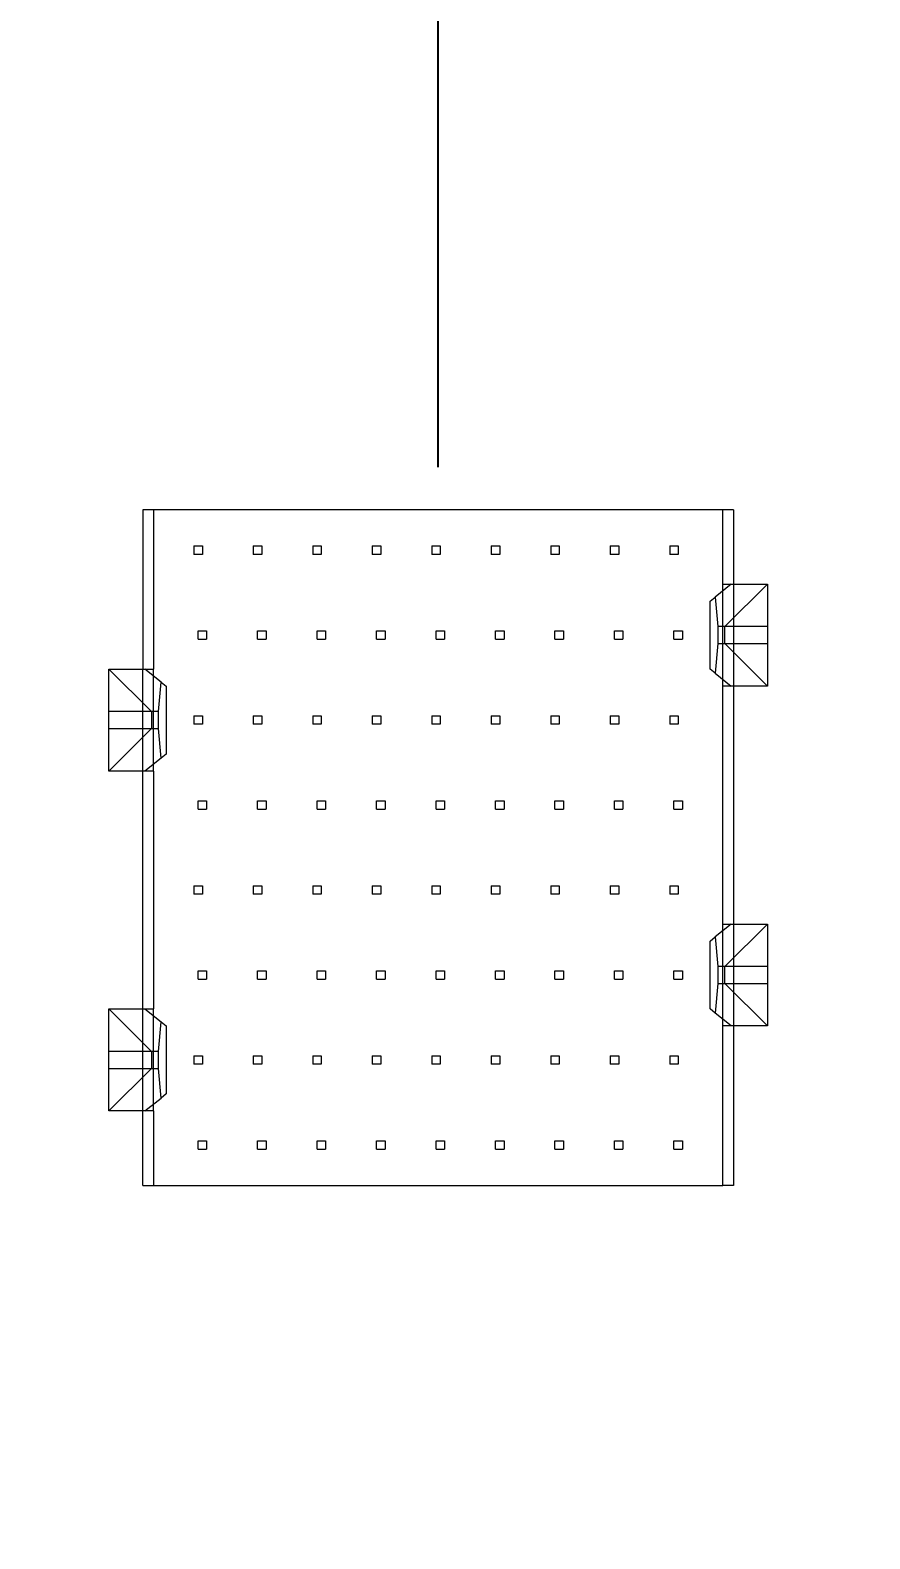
# Model space of a CAD drawing. Header units: millimetres. Extents: x -84 to 500, y -79 to 355.
# Drawn here: x 277.2 to 296.96, y 149.05 to 184.56 of the extents above; entities that cross this region are included whole.
import ezdxf
from ezdxf.lldxf.tags import DXFTag

# ---------------------------------------------------------------- set-up
doc = ezdxf.new("R2010")
doc.units = ezdxf.units.MM
doc.header["$PDSIZE"] = -1
tags = doc.linetypes.add('HIDDEN', pattern=[1.905, 1.27, -0.635]).pattern_tags.tags
tags[6:7] = [DXFTag(74, 4), DXFTag(75, 0), DXFTag(340, '0'), DXFTag(46, 1.0), DXFTag(50, 0.0), DXFTag(44, 0.0), DXFTag(45, 0.0)]
tags[4:5] = [DXFTag(74, 4), DXFTag(75, 0), DXFTag(340, '0'), DXFTag(46, 1.0), DXFTag(50, 0.0), DXFTag(44, 0.0), DXFTag(45, 0.0)]
doc.dimstyles.new('ISO-25', dxfattribs={"dimtxt": 2.5, "dimasz": 2.5, "dimexe": 1.25, "dimexo": 0.625, "dimtad": 1, "dimtxsty": 'Standard', "dimcen": 2.5, "dimadec": 0, "dimazin": 0, "dimtfac": 1, "dimtmove": 0, "dimatfit": 3, "dimfxl": 0, "dimarcsym": 0})

# ---------------------------------------------------------------- blocks, each defined once
blk = doc.blocks.new('*D104')
at = {"color": 0, "linetype": 'ByBlock', "lineweight": -2}
for p, q in [((357.387, 315.419), (357.387, 343.952)), ((359.8, 308.815), (357.387, 315.419)), ((359.8, 282.085), (359.8, 308.815))]:
    blk.add_line(p, q, dxfattribs=at)
at = {"layer": 'DEFPOINTS', "color": 0, "linetype": 'ByBlock'}
blk.add_point((359.8, 281.085), dxfattribs=at)
at = {"color": 0, "linetype": 'ByBlock', "insert": (354.113, 333.75), "char_height": 3.5, "attachment_point": 5, "rotation": 90}
blk.add_mtext('359,800', dxfattribs=at)
blk = doc.blocks.new('*D182')
at = {"color": 0, "linetype": 'ByBlock', "lineweight": -2}
for p, q in [((297.66, 315.284), (297.66, 343.817)), ((306.665, 308.68), (297.66, 315.284)), ((306.665, 287.37), (306.665, 308.68))]:
    blk.add_line(p, q, dxfattribs=at)
at = {"layer": 'DEFPOINTS', "color": 0, "linetype": 'ByBlock'}
blk.add_point((306.665, 286.37), dxfattribs=at)
at = {"color": 0, "linetype": 'ByBlock', "insert": (294.386, 333.614), "char_height": 3.5, "attachment_point": 5, "rotation": 90}
blk.add_mtext('306,860', dxfattribs=at)
blk = doc.blocks.new('*D103')
at = {"color": 0, "linetype": 'ByBlock', "lineweight": -2}
blk.add_line((392.56, 287.37), (392.56, 345.31), dxfattribs=at)
at = {"layer": 'DEFPOINTS', "color": 0, "linetype": 'ByBlock'}
blk.add_point((392.56, 286.37), dxfattribs=at)
at = {"color": 0, "linetype": 'ByBlock', "insert": (389.286, 334.81), "char_height": 3.5, "attachment_point": 5, "rotation": 90}
blk.add_mtext('392,560', dxfattribs=at)
blk = doc.blocks.new('*D60')
at = {"color": 0, "linetype": 'ByBlock', "lineweight": -2}
for p, q in [((429.688, 279.42), (436.292, 282.059)), ((436.292, 282.059), (465.42, 282.059)), ((399.51, 279.42), (429.688, 279.42))]:
    blk.add_line(p, q, dxfattribs=at)
at = {"layer": 'DEFPOINTS', "color": 0, "linetype": 'ByBlock'}
blk.add_point((398.51, 279.42), dxfattribs=at)
at = {"color": 0, "linetype": 'ByBlock', "insert": (454.92, 285.333), "char_height": 3.5, "attachment_point": 5}
blk.add_mtext('279,420', dxfattribs=at)
blk = doc.blocks.new('*D190')
at = {"color": 0, "linetype": 'ByBlock', "lineweight": -2}
for p, q in [((429.827, 280.62), (436.431, 290.705)), ((436.431, 290.705), (464.964, 290.705)), ((361.265, 280.62), (429.827, 280.62))]:
    blk.add_line(p, q, dxfattribs=at)
at = {"layer": 'DEFPOINTS', "color": 0, "linetype": 'ByBlock'}
blk.add_point((360.265, 280.62), dxfattribs=at)
at = {"color": 0, "linetype": 'ByBlock', "insert": (454.762, 293.979), "char_height": 3.5, "attachment_point": 5}
blk.add_mtext('280,620', dxfattribs=at)
blk = doc.blocks.new('*D116')
at = {"color": 0, "linetype": 'ByBlock', "lineweight": -2}
for p, q in [((400.941, 308.34), (400.941, 337.468)), ((407.239, 301.736), (400.941, 308.34)), ((407.239, 211.51), (407.239, 301.736))]:
    blk.add_line(p, q, dxfattribs=at)
at = {"layer": 'DEFPOINTS', "color": 0, "linetype": 'ByBlock'}
blk.add_point((407.239, 210.51), dxfattribs=at)
at = {"color": 0, "linetype": 'ByBlock', "insert": (397.667, 326.968), "char_height": 3.5, "attachment_point": 5, "rotation": 90}
blk.add_mtext('407,239', dxfattribs=at)
blk = doc.blocks.new('*D87')
at = {"color": 0, "linetype": 'ByBlock', "lineweight": -2}
for p, q in [((355.71, 165.32), (436.663, 165.32)), ((436.663, 165.32), (443.267, 154.329)), ((443.267, 154.329), (471.24, 154.329))]:
    blk.add_line(p, q, dxfattribs=at)
at = {"layer": 'DEFPOINTS', "color": 0, "linetype": 'ByBlock'}
blk.add_point((354.71, 165.32), dxfattribs=at)
at = {"color": 0, "linetype": 'ByBlock', "insert": (461.318, 157.603), "char_height": 3.5, "attachment_point": 5}
blk.add_mtext('165,320', dxfattribs=at)
blk = doc.blocks.new('*D86')
at = {"color": 0, "linetype": 'ByBlock', "lineweight": -2}
for p, q in [((435.679, 169.72), (442.283, 178.623)), ((442.283, 178.623), (470.256, 178.623)), ((383.58, 169.72), (435.679, 169.72))]:
    blk.add_line(p, q, dxfattribs=at)
at = {"layer": 'DEFPOINTS', "color": 0, "linetype": 'ByBlock'}
blk.add_point((382.58, 169.72), dxfattribs=at)
at = {"color": 0, "linetype": 'ByBlock', "insert": (460.334, 181.897), "char_height": 3.5, "attachment_point": 5}
blk.add_mtext('169,720', dxfattribs=at)
blk = doc.blocks.new('*D93')
at = {"color": 0, "linetype": 'ByBlock', "lineweight": -2}
for p, q in [((432.054, 211.35), (437.709, 213.37)), ((437.709, 213.37), (464.527, 213.37)), ((426.45, 211.35), (432.054, 211.35))]:
    blk.add_line(p, q, dxfattribs=at)
at = {"layer": 'DEFPOINTS', "color": 0, "linetype": 'ByBlock'}
blk.add_point((425.45, 211.35), dxfattribs=at)
at = {"color": 0, "linetype": 'ByBlock', "insert": (455.182, 216.644), "char_height": 3.5, "attachment_point": 5}
blk.add_mtext('211,350', dxfattribs=at)
blk = doc.blocks.new('*D94')
at = {"color": 0, "linetype": 'ByBlock', "lineweight": -2}
for p, q in [((432.095, 298.31), (435.867, 300.366)), ((435.867, 300.366), (463.84, 300.366)), ((426.491, 298.31), (432.095, 298.31))]:
    blk.add_line(p, q, dxfattribs=at)
at = {"layer": 'DEFPOINTS', "color": 0, "linetype": 'ByBlock'}
blk.add_point((425.491, 298.31), dxfattribs=at)
at = {"color": 0, "linetype": 'ByBlock', "insert": (453.918, 303.64), "char_height": 3.5, "attachment_point": 5}
blk.add_mtext('298,310', dxfattribs=at)
blk = doc.blocks.new('*D100')
at = {"color": 0, "linetype": 'ByBlock', "lineweight": -2}
for p, q in [((438.404, 304.8), (441.522, 311.942)), ((441.522, 311.942), (469.46, 311.942)), ((432.8, 304.8), (438.404, 304.8))]:
    blk.add_line(p, q, dxfattribs=at)
at = {"layer": 'DEFPOINTS', "color": 0, "linetype": 'ByBlock'}
blk.add_point((431.8, 304.8), dxfattribs=at)
at = {"color": 0, "linetype": 'ByBlock', "insert": (459.555, 315.216), "char_height": 3.5, "attachment_point": 5}
blk.add_mtext('304,800', dxfattribs=at)
blk = doc.blocks.new('*D102')
at = {"color": 0, "linetype": 'ByBlock', "lineweight": -2}
for p, q in [((423.034, 313.81), (423.034, 341.188)), ((431.8, 311.404), (423.034, 313.81)), ((431.8, 305.8), (431.8, 311.404))]:
    blk.add_line(p, q, dxfattribs=at)
at = {"layer": 'DEFPOINTS', "color": 0, "linetype": 'ByBlock'}
blk.add_point((431.8, 304.8), dxfattribs=at)
at = {"color": 0, "linetype": 'ByBlock', "insert": (419.76, 331.563), "char_height": 3.5, "attachment_point": 5, "rotation": 90}
blk.add_mtext('431,800', dxfattribs=at)
blk = doc.blocks.new('*D114')
at = {"color": 0, "linetype": 'ByBlock', "lineweight": -2}
for p, q in [((427.163, 240.585), (433.767, 246.415)), ((433.767, 246.415), (462.895, 246.415)), ((407.051, 240.585), (427.163, 240.585))]:
    blk.add_line(p, q, dxfattribs=at)
at = {"layer": 'DEFPOINTS', "color": 0, "linetype": 'ByBlock'}
blk.add_point((406.051, 240.585), dxfattribs=at)
at = {"color": 0, "linetype": 'ByBlock', "insert": (452.395, 249.689), "char_height": 3.5, "attachment_point": 5}
blk.add_mtext('240,585', dxfattribs=at)
blk = doc.blocks.new('*D117')
at = {"color": 0, "linetype": 'ByBlock', "lineweight": -2}
for p, q in [((375.623, 311.577), (375.623, 340.11)), ((378.2, 304.973), (375.623, 311.577)), ((378.2, 242.005), (378.2, 304.973))]:
    blk.add_line(p, q, dxfattribs=at)
at = {"layer": 'DEFPOINTS', "color": 0, "linetype": 'ByBlock'}
blk.add_point((378.2, 241.005), dxfattribs=at)
at = {"color": 0, "linetype": 'ByBlock', "insert": (372.349, 329.907), "char_height": 3.5, "attachment_point": 5, "rotation": 90}
blk.add_mtext('378,200', dxfattribs=at)
blk = doc.blocks.new('*D118')
at = {"color": 0, "linetype": 'ByBlock', "lineweight": -2}
for p, q in [((346.874, 316.264), (346.874, 343.047)), ((350.01, 309.66), (346.874, 316.264)), ((350.01, 242.005), (350.01, 309.66))]:
    blk.add_line(p, q, dxfattribs=at)
at = {"layer": 'DEFPOINTS', "color": 0, "linetype": 'ByBlock'}
blk.add_point((350.01, 241.005), dxfattribs=at)
at = {"color": 0, "linetype": 'ByBlock', "insert": (343.6, 333.72), "char_height": 3.5, "attachment_point": 5, "rotation": 90}
blk.add_mtext('350,010', dxfattribs=at)
blk = doc.blocks.new('*D186')
at = {"color": 0, "linetype": 'ByBlock', "lineweight": -2}
for p, q in [((332.635, 315.682), (332.635, 344.81)), ((329.69, 309.078), (332.635, 315.682)), ((329.69, 241.54), (329.69, 309.078))]:
    blk.add_line(p, q, dxfattribs=at)
at = {"layer": 'DEFPOINTS', "color": 0, "linetype": 'ByBlock'}
blk.add_point((329.69, 240.54), dxfattribs=at)
at = {"color": 0, "linetype": 'ByBlock', "insert": (329.361, 334.31), "char_height": 3.5, "attachment_point": 5, "rotation": 90}
blk.add_mtext('329,690', dxfattribs=at)
blk = doc.blocks.new('*D120')
at = {"color": 0, "linetype": 'ByBlock', "lineweight": -2}
for p, q in [((316.639, 311.78), (316.639, 340.313)), ((309.37, 305.176), (316.639, 311.78)), ((309.37, 242.005), (309.37, 305.176))]:
    blk.add_line(p, q, dxfattribs=at)
at = {"layer": 'DEFPOINTS', "color": 0, "linetype": 'ByBlock'}
blk.add_point((309.37, 241.005), dxfattribs=at)
at = {"color": 0, "linetype": 'ByBlock', "insert": (313.365, 330.111), "char_height": 3.5, "attachment_point": 5, "rotation": 90}
blk.add_mtext('309,370', dxfattribs=at)
blk = doc.blocks.new('*D178')
at = {"color": 0, "linetype": 'ByBlock', "lineweight": -2}
for p, q in [((289.51, 315.616), (289.51, 344.149)), ((288.991, 309.012), (289.51, 315.616)), ((288.991, 241.567), (288.991, 309.012))]:
    blk.add_line(p, q, dxfattribs=at)
at = {"layer": 'DEFPOINTS', "color": 0, "linetype": 'ByBlock'}
blk.add_point((288.991, 240.567), dxfattribs=at)
at = {"color": 0, "linetype": 'ByBlock', "insert": (286.236, 333.946), "char_height": 3.5, "attachment_point": 5, "rotation": 90}
blk.add_mtext('288,991', dxfattribs=at)
blk = doc.blocks.new('*D177')
at = {"color": 0, "linetype": 'ByBlock', "lineweight": -2}
for p, q in [((283.068, 313.271), (283.068, 341.804)), ((286.8, 306.667), (283.068, 313.271)), ((286.8, 174.27), (286.8, 306.667))]:
    blk.add_line(p, q, dxfattribs=at)
at = {"layer": 'DEFPOINTS', "color": 0, "linetype": 'ByBlock'}
blk.add_point((286.8, 173.27), dxfattribs=at)
at = {"color": 0, "linetype": 'ByBlock', "insert": (279.794, 331.601), "char_height": 3.5, "attachment_point": 5, "rotation": 90}
blk.add_mtext('286,800', dxfattribs=at)
blk = doc.blocks.new('*D183')
at = {"color": 0, "linetype": 'ByBlock', "lineweight": -2}
for p, q in [((308.562, 314.116), (308.562, 341.494)), ((306.925, 307.512), (308.562, 314.116)), ((306.925, 174.27), (306.925, 307.512))]:
    blk.add_line(p, q, dxfattribs=at)
at = {"layer": 'DEFPOINTS', "color": 0, "linetype": 'ByBlock'}
blk.add_point((306.925, 173.27), dxfattribs=at)
at = {"color": 0, "linetype": 'ByBlock', "insert": (305.288, 331.869), "char_height": 3.5, "attachment_point": 5, "rotation": 90}
blk.add_mtext('307,120', dxfattribs=at)
blk = doc.blocks.new('*D185')
at = {"color": 0, "linetype": 'ByBlock', "lineweight": -2}
for p, q in [((325.43, 309.484), (325.43, 338.612)), ((327.44, 302.88), (325.43, 309.484)), ((327.44, 174.27), (327.44, 302.88))]:
    blk.add_line(p, q, dxfattribs=at)
at = {"layer": 'DEFPOINTS', "color": 0, "linetype": 'ByBlock'}
blk.add_point((327.44, 173.27), dxfattribs=at)
at = {"color": 0, "linetype": 'ByBlock', "insert": (322.156, 328.112), "char_height": 3.5, "attachment_point": 5, "rotation": 90}
blk.add_mtext('327,440', dxfattribs=at)
blk = doc.blocks.new('*D187')
at = {"color": 0, "linetype": 'ByBlock', "lineweight": -2}
for p, q in [((338.803, 312.856), (338.803, 341.984)), ((347.76, 306.252), (338.803, 312.856)), ((347.76, 174.27), (347.76, 306.252))]:
    blk.add_line(p, q, dxfattribs=at)
at = {"layer": 'DEFPOINTS', "color": 0, "linetype": 'ByBlock'}
blk.add_point((347.76, 173.27), dxfattribs=at)
at = {"color": 0, "linetype": 'ByBlock', "insert": (335.529, 331.484), "char_height": 3.5, "attachment_point": 5, "rotation": 90}
blk.add_mtext('347,760', dxfattribs=at)
blk = doc.blocks.new('*D188')
at = {"color": 0, "linetype": 'ByBlock', "lineweight": -2}
for p, q in [((366.99, 308.283), (366.99, 337.411)), ((375.63, 301.679), (366.99, 308.283)), ((375.63, 176.67), (375.63, 301.679))]:
    blk.add_line(p, q, dxfattribs=at)
at = {"layer": 'DEFPOINTS', "color": 0, "linetype": 'ByBlock'}
blk.add_point((375.63, 175.67), dxfattribs=at)
at = {"color": 0, "linetype": 'ByBlock', "insert": (363.716, 326.911), "char_height": 3.5, "attachment_point": 5, "rotation": 90}
blk.add_mtext('375,630', dxfattribs=at)

msp = doc.modelspace()

# ---------------------------------------------------------------- linework, layer by layer
at = {"color": 7, "linetype": 'Continuous', "lineweight": 15}
for p, q in [((279.85, 173.27), (279.85, 169.52)), ((280.1, 173.27), (279.85, 173.27)), ((280.1, 173.27), (280.1, 169.52)), ((293.5, 173.27), (280.1, 173.27)), ((293.5, 171.52), (293.5, 173.27)), ((293.75, 173.27), (293.5, 173.27)), ((293.75, 173.27), (293.75, 171.52)), ((293.7, 171.52), (293.3192, 171.2153)), ((293.5, 171.52), (293.7, 171.52)), ((294.55, 171.52), (293.55, 170.52)), ((293.7, 171.52), (294.55, 171.52)), ((294.55, 171.52), (294.55, 170.52)), ((293.2, 171.12), (293.3192, 171.2153)), ((293.3192, 171.2153), (293.38, 170.52)), ((293.2, 169.52), (293.2, 171.12)), ((293.38, 170.52), (293.38, 170.12)), ((293.55, 170.52), (293.38, 170.52)), ((293.55, 170.12), (293.55, 170.52)), ((294.55, 170.52), (293.55, 170.52)), ((294.55, 170.52), (294.55, 170.12)), ((293.38, 170.12), (293.3192, 169.4247)), ((293.38, 170.12), (293.55, 170.12)), ((293.55, 170.12), (294.55, 169.12)), ((293.55, 170.12), (294.55, 170.12)), ((294.55, 170.12), (294.55, 169.12)), ((280.05, 168.52), (279.05, 169.52)), ((279.05, 168.52), (279.05, 169.52)), ((279.05, 169.52), (279.9, 169.52)), ((280.2808, 169.2153), (279.9, 169.52)), ((279.9, 169.52), (280.1, 169.52)), ((293.3192, 169.4247), (293.2, 169.52)), ((293.3192, 169.4247), (293.7, 169.12)), ((280.22, 168.52), (280.2808, 169.2153)), ((280.2808, 169.2153), (280.4, 169.12)), ((280.4, 169.12), (280.4, 167.52)), ((293.5, 163.52), (293.5, 169.12)), ((293.7, 169.12), (293.5, 169.12)), ((294.55, 169.12), (293.7, 169.12)), ((293.75, 169.12), (293.75, 163.52)), ((279.05, 168.12), (279.05, 168.52)), ((280.05, 168.52), (279.05, 168.52)), ((280.05, 168.52), (280.05, 168.12)), ((280.22, 168.52), (280.05, 168.52)), ((280.22, 168.12), (280.22, 168.52)), ((279.05, 168.12), (280.05, 168.12)), ((279.05, 167.12), (279.05, 168.12)), ((279.05, 167.12), (280.05, 168.12)), ((280.05, 168.12), (280.22, 168.12)), ((280.2808, 167.4247), (280.22, 168.12)), ((280.2808, 167.4247), (279.9, 167.12)), ((280.4, 167.52), (280.2808, 167.4247)), ((279.9, 167.12), (279.05, 167.12)), ((279.85, 161.52), (279.85, 167.12)), ((280.1, 167.12), (279.9, 167.12)), ((280.1, 167.12), (280.1, 161.52)), ((293.7, 163.52), (293.3192, 163.2153)), ((293.5, 163.52), (293.7, 163.52)), ((294.55, 163.52), (293.55, 162.52)), ((293.7, 163.52), (294.55, 163.52)), ((294.55, 163.52), (294.55, 162.52)), ((293.2, 163.12), (293.3192, 163.2153)), ((293.2, 161.52), (293.2, 163.12)), ((293.3192, 163.2153), (293.38, 162.52)), ((293.38, 162.52), (293.38, 162.12)), ((293.55, 162.52), (293.38, 162.52)), ((293.55, 162.12), (293.55, 162.52)), ((294.55, 162.52), (293.55, 162.52)), ((294.55, 162.52), (294.55, 162.12)), ((293.38, 162.12), (293.3192, 161.4247)), ((293.38, 162.12), (293.55, 162.12)), ((293.55, 162.12), (294.55, 162.12)), ((293.55, 162.12), (294.55, 161.12)), ((294.55, 162.12), (294.55, 161.12)), ((280.05, 160.52), (279.05, 161.52)), ((279.05, 160.52), (279.05, 161.52)), ((279.05, 161.52), (279.9, 161.52)), ((279.9, 161.52), (280.2808, 161.2153)), ((279.9, 161.52), (280.1, 161.52)), ((280.22, 160.52), (280.2808, 161.2153)), ((280.2808, 161.2153), (280.4, 161.12)), ((293.3192, 161.4247), (293.2, 161.52)), ((293.7, 161.12), (293.3192, 161.4247)), ((280.4, 161.12), (280.4, 159.52)), ((293.5, 157.37), (293.5, 161.12)), ((293.7, 161.12), (293.5, 161.12)), ((294.55, 161.12), (293.7, 161.12)), ((293.75, 161.12), (293.75, 157.37)), ((279.05, 160.12), (279.05, 160.52)), ((280.05, 160.52), (279.05, 160.52)), ((280.22, 160.52), (280.05, 160.52)), ((280.05, 160.52), (280.05, 160.12)), ((280.22, 160.12), (280.22, 160.52)), ((279.05, 159.12), (280.05, 160.12)), ((279.05, 160.12), (280.05, 160.12)), ((279.05, 159.12), (279.05, 160.12)), ((280.05, 160.12), (280.22, 160.12)), ((280.2808, 159.4247), (280.22, 160.12)), ((279.9, 159.12), (280.2808, 159.4247)), ((280.4, 159.52), (280.2808, 159.4247)), ((279.9, 159.12), (279.05, 159.12)), ((279.85, 157.37), (279.85, 159.12)), ((280.1, 159.12), (279.9, 159.12)), ((280.1, 159.12), (280.1, 157.37)), ((279.85, 157.37), (280.1, 157.37)), ((280.1, 157.37), (293.5, 157.37)), ((293.75, 157.37), (293.5, 157.37))]:
    msp.add_line(p, q, dxfattribs=at)
at = {"color": 7, "linetype": 'HIDDEN', "lineweight": 0}
for p, q in [((281.05, 172.42), (281.05, 172.22)), ((281.05, 172.42), (281.25, 172.42)), ((281.25, 172.22), (281.05, 172.22)), ((281.25, 172.42), (281.25, 172.22)), ((282.45, 172.42), (282.65, 172.42)), ((282.45, 172.42), (282.45, 172.22)), ((282.65, 172.22), (282.45, 172.22)), ((282.65, 172.42), (282.65, 172.22)), ((283.85, 172.42), (284.05, 172.42)), ((283.85, 172.42), (283.85, 172.22)), ((284.05, 172.22), (283.85, 172.22)), ((284.05, 172.42), (284.05, 172.22)), ((285.25, 172.42), (285.25, 172.22)), ((285.25, 172.42), (285.45, 172.42)), ((285.45, 172.22), (285.25, 172.22)), ((285.45, 172.42), (285.45, 172.22)), ((286.65, 172.42), (286.85, 172.42)), ((286.65, 172.42), (286.65, 172.22)), ((286.85, 172.22), (286.65, 172.22)), ((286.85, 172.42), (286.85, 172.22)), ((288.05, 172.42), (288.25, 172.42)), ((288.05, 172.42), (288.05, 172.22)), ((288.25, 172.22), (288.05, 172.22)), ((288.25, 172.42), (288.25, 172.22)), ((289.45, 172.42), (289.65, 172.42)), ((289.45, 172.42), (289.45, 172.22)), ((289.65, 172.22), (289.45, 172.22)), ((289.65, 172.42), (289.65, 172.22)), ((290.85, 172.42), (290.85, 172.22)), ((290.85, 172.42), (291.05, 172.42)), ((291.05, 172.22), (290.85, 172.22)), ((291.05, 172.42), (291.05, 172.22)), ((292.25, 172.42), (292.45, 172.42)), ((292.25, 172.42), (292.25, 172.22)), ((292.45, 172.22), (292.25, 172.22)), ((292.45, 172.42), (292.45, 172.22)), ((293.5, 169.12), (293.5, 171.52)), ((293.75, 171.52), (293.75, 169.12)), ((281.15, 170.22), (281.15, 170.42)), ((281.15, 170.42), (281.35, 170.42)), ((281.15, 170.22), (281.35, 170.22)), ((281.35, 170.42), (281.35, 170.22)), ((282.55, 170.42), (282.75, 170.42)), ((282.55, 170.22), (282.55, 170.42)), ((282.55, 170.22), (282.75, 170.22)), ((282.75, 170.42), (282.75, 170.22)), ((283.95, 170.42), (284.15, 170.42)), ((283.95, 170.22), (283.95, 170.42)), ((283.95, 170.22), (284.15, 170.22)), ((284.15, 170.42), (284.15, 170.22)), ((285.35, 170.42), (285.55, 170.42)), ((285.35, 170.22), (285.35, 170.42)), ((285.35, 170.22), (285.55, 170.22)), ((285.55, 170.42), (285.55, 170.22)), ((286.75, 170.42), (286.95, 170.42)), ((286.75, 170.22), (286.75, 170.42)), ((286.75, 170.22), (286.95, 170.22)), ((286.95, 170.42), (286.95, 170.22)), ((288.15, 170.42), (288.35, 170.42)), ((288.15, 170.22), (288.15, 170.42)), ((288.15, 170.22), (288.35, 170.22)), ((288.35, 170.42), (288.35, 170.22)), ((289.55, 170.42), (289.75, 170.42)), ((289.55, 170.22), (289.55, 170.42)), ((289.55, 170.22), (289.75, 170.22)), ((289.75, 170.42), (289.75, 170.22)), ((290.95, 170.42), (291.15, 170.42)), ((290.95, 170.22), (290.95, 170.42)), ((290.95, 170.22), (291.15, 170.22)), ((291.15, 170.42), (291.15, 170.22)), ((292.35, 170.42), (292.55, 170.42)), ((292.35, 170.22), (292.35, 170.42)), ((292.35, 170.22), (292.55, 170.22)), ((292.55, 170.42), (292.55, 170.22)), ((279.85, 167.12), (279.85, 169.52)), ((280.1, 167.12), (280.1, 169.52)), ((281.05, 168.42), (281.25, 168.42)), ((281.05, 168.42), (281.05, 168.22)), ((281.25, 168.42), (281.25, 168.22)), ((282.45, 168.42), (282.45, 168.22)), ((282.45, 168.42), (282.65, 168.42)), ((282.65, 168.42), (282.65, 168.22)), ((283.85, 168.42), (284.05, 168.42)), ((283.85, 168.42), (283.85, 168.22)), ((284.05, 168.42), (284.05, 168.22)), ((285.25, 168.42), (285.25, 168.22)), ((285.25, 168.42), (285.45, 168.42)), ((285.45, 168.42), (285.45, 168.22)), ((286.65, 168.42), (286.65, 168.22)), ((286.65, 168.42), (286.85, 168.42)), ((286.85, 168.42), (286.85, 168.22)), ((288.05, 168.42), (288.05, 168.22)), ((288.05, 168.42), (288.25, 168.42)), ((288.25, 168.42), (288.25, 168.22)), ((289.45, 168.42), (289.45, 168.22)), ((289.45, 168.42), (289.65, 168.42)), ((289.65, 168.42), (289.65, 168.22)), ((290.85, 168.42), (290.85, 168.22)), ((290.85, 168.42), (291.05, 168.42)), ((291.05, 168.42), (291.05, 168.22)), ((292.25, 168.42), (292.25, 168.22)), ((292.25, 168.42), (292.45, 168.42)), ((292.45, 168.42), (292.45, 168.22)), ((281.25, 168.22), (281.05, 168.22)), ((282.65, 168.22), (282.45, 168.22)), ((284.05, 168.22), (283.85, 168.22)), ((285.45, 168.22), (285.25, 168.22)), ((286.85, 168.22), (286.65, 168.22)), ((288.25, 168.22), (288.05, 168.22)), ((289.65, 168.22), (289.45, 168.22)), ((291.05, 168.22), (290.85, 168.22)), ((292.45, 168.22), (292.25, 168.22)), ((281.15, 166.22), (281.15, 166.42)), ((281.15, 166.42), (281.35, 166.42)), ((281.15, 166.22), (281.35, 166.22)), ((281.35, 166.42), (281.35, 166.22)), ((282.55, 166.22), (282.55, 166.42)), ((282.55, 166.42), (282.75, 166.42)), ((282.55, 166.22), (282.75, 166.22)), ((282.75, 166.42), (282.75, 166.22)), ((283.95, 166.42), (284.15, 166.42)), ((283.95, 166.22), (283.95, 166.42)), ((283.95, 166.22), (284.15, 166.22)), ((284.15, 166.42), (284.15, 166.22)), ((285.35, 166.42), (285.55, 166.42)), ((285.35, 166.22), (285.35, 166.42)), ((285.35, 166.22), (285.55, 166.22)), ((285.55, 166.42), (285.55, 166.22)), ((286.75, 166.42), (286.95, 166.42)), ((286.75, 166.22), (286.75, 166.42)), ((286.75, 166.22), (286.95, 166.22)), ((286.95, 166.42), (286.95, 166.22)), ((288.15, 166.42), (288.35, 166.42)), ((288.15, 166.22), (288.15, 166.42)), ((288.15, 166.22), (288.35, 166.22)), ((288.35, 166.42), (288.35, 166.22)), ((289.55, 166.42), (289.75, 166.42)), ((289.55, 166.22), (289.55, 166.42)), ((289.55, 166.22), (289.75, 166.22)), ((289.75, 166.42), (289.75, 166.22)), ((290.95, 166.42), (291.15, 166.42)), ((290.95, 166.22), (290.95, 166.42)), ((290.95, 166.22), (291.15, 166.22)), ((291.15, 166.42), (291.15, 166.22)), ((292.35, 166.42), (292.55, 166.42)), ((292.35, 166.22), (292.35, 166.42)), ((292.35, 166.22), (292.55, 166.22)), ((292.55, 166.42), (292.55, 166.22)), ((281.05, 164.42), (281.25, 164.42)), ((281.05, 164.42), (281.05, 164.22)), ((281.25, 164.42), (281.25, 164.22)), ((282.45, 164.42), (282.45, 164.22)), ((282.45, 164.42), (282.65, 164.42)), ((282.65, 164.42), (282.65, 164.22)), ((283.85, 164.42), (283.85, 164.22)), ((283.85, 164.42), (284.05, 164.42)), ((284.05, 164.42), (284.05, 164.22)), ((285.25, 164.42), (285.25, 164.22)), ((285.25, 164.42), (285.45, 164.42)), ((285.45, 164.42), (285.45, 164.22)), ((286.65, 164.42), (286.65, 164.22)), ((286.65, 164.42), (286.85, 164.42)), ((286.85, 164.42), (286.85, 164.22)), ((288.05, 164.42), (288.05, 164.22)), ((288.05, 164.42), (288.25, 164.42)), ((288.25, 164.42), (288.25, 164.22)), ((289.45, 164.42), (289.45, 164.22)), ((289.45, 164.42), (289.65, 164.42)), ((289.65, 164.42), (289.65, 164.22)), ((290.85, 164.42), (290.85, 164.22)), ((290.85, 164.42), (291.05, 164.42)), ((291.05, 164.42), (291.05, 164.22)), ((292.25, 164.42), (292.45, 164.42)), ((292.25, 164.42), (292.25, 164.22)), ((292.45, 164.42), (292.45, 164.22)), ((281.25, 164.22), (281.05, 164.22)), ((282.65, 164.22), (282.45, 164.22)), ((284.05, 164.22), (283.85, 164.22)), ((285.45, 164.22), (285.25, 164.22)), ((286.85, 164.22), (286.65, 164.22)), ((288.25, 164.22), (288.05, 164.22)), ((289.65, 164.22), (289.45, 164.22)), ((291.05, 164.22), (290.85, 164.22)), ((292.45, 164.22), (292.25, 164.22)), ((293.5, 161.12), (293.5, 163.52)), ((293.75, 163.52), (293.75, 161.12)), ((281.15, 162.42), (281.35, 162.42)), ((281.15, 162.22), (281.15, 162.42)), ((281.35, 162.42), (281.35, 162.22)), ((282.55, 162.42), (282.75, 162.42)), ((282.55, 162.22), (282.55, 162.42)), ((282.75, 162.42), (282.75, 162.22)), ((283.95, 162.42), (284.15, 162.42)), ((283.95, 162.22), (283.95, 162.42)), ((284.15, 162.42), (284.15, 162.22)), ((285.35, 162.42), (285.55, 162.42)), ((285.35, 162.22), (285.35, 162.42)), ((285.55, 162.42), (285.55, 162.22)), ((286.75, 162.42), (286.95, 162.42)), ((286.75, 162.22), (286.75, 162.42)), ((286.95, 162.42), (286.95, 162.22)), ((288.15, 162.42), (288.35, 162.42)), ((288.15, 162.22), (288.15, 162.42)), ((288.35, 162.42), (288.35, 162.22)), ((289.55, 162.42), (289.75, 162.42)), ((289.55, 162.22), (289.55, 162.42)), ((289.75, 162.42), (289.75, 162.22)), ((290.95, 162.42), (291.15, 162.42)), ((290.95, 162.22), (290.95, 162.42)), ((291.15, 162.42), (291.15, 162.22)), ((292.35, 162.42), (292.55, 162.42)), ((292.35, 162.22), (292.35, 162.42)), ((292.55, 162.42), (292.55, 162.22)), ((281.15, 162.22), (281.35, 162.22)), ((282.55, 162.22), (282.75, 162.22)), ((283.95, 162.22), (284.15, 162.22)), ((285.35, 162.22), (285.55, 162.22)), ((286.75, 162.22), (286.95, 162.22)), ((288.15, 162.22), (288.35, 162.22)), ((289.55, 162.22), (289.75, 162.22)), ((290.95, 162.22), (291.15, 162.22)), ((292.35, 162.22), (292.55, 162.22)), ((279.85, 159.12), (279.85, 161.52)), ((280.1, 159.12), (280.1, 161.52)), ((281.05, 160.42), (281.05, 160.22)), ((281.05, 160.42), (281.25, 160.42)), ((281.25, 160.22), (281.05, 160.22)), ((281.25, 160.42), (281.25, 160.22)), ((282.45, 160.42), (282.45, 160.22)), ((282.45, 160.42), (282.65, 160.42)), ((282.65, 160.22), (282.45, 160.22)), ((282.65, 160.42), (282.65, 160.22)), ((283.85, 160.42), (283.85, 160.22)), ((283.85, 160.42), (284.05, 160.42)), ((284.05, 160.22), (283.85, 160.22)), ((284.05, 160.42), (284.05, 160.22)), ((285.25, 160.42), (285.25, 160.22)), ((285.25, 160.42), (285.45, 160.42)), ((285.45, 160.22), (285.25, 160.22)), ((285.45, 160.42), (285.45, 160.22)), ((286.65, 160.42), (286.85, 160.42)), ((286.65, 160.42), (286.65, 160.22)), ((286.85, 160.22), (286.65, 160.22)), ((286.85, 160.42), (286.85, 160.22)), ((288.05, 160.42), (288.25, 160.42)), ((288.05, 160.42), (288.05, 160.22)), ((288.25, 160.22), (288.05, 160.22)), ((288.25, 160.42), (288.25, 160.22)), ((289.45, 160.42), (289.45, 160.22)), ((289.45, 160.42), (289.65, 160.42)), ((289.65, 160.22), (289.45, 160.22)), ((289.65, 160.42), (289.65, 160.22)), ((290.85, 160.42), (290.85, 160.22)), ((290.85, 160.42), (291.05, 160.42)), ((291.05, 160.22), (290.85, 160.22)), ((291.05, 160.42), (291.05, 160.22)), ((292.25, 160.42), (292.25, 160.22)), ((292.25, 160.42), (292.45, 160.42)), ((292.45, 160.22), (292.25, 160.22)), ((292.45, 160.42), (292.45, 160.22)), ((281.15, 158.42), (281.35, 158.42)), ((281.15, 158.22), (281.15, 158.42)), ((281.35, 158.42), (281.35, 158.22)), ((282.55, 158.42), (282.75, 158.42)), ((282.55, 158.22), (282.55, 158.42)), ((282.75, 158.42), (282.75, 158.22)), ((283.95, 158.42), (284.15, 158.42)), ((283.95, 158.22), (283.95, 158.42)), ((284.15, 158.42), (284.15, 158.22)), ((285.35, 158.42), (285.55, 158.42)), ((285.35, 158.22), (285.35, 158.42)), ((285.55, 158.42), (285.55, 158.22)), ((286.75, 158.42), (286.95, 158.42)), ((286.75, 158.22), (286.75, 158.42)), ((286.95, 158.42), (286.95, 158.22)), ((288.15, 158.42), (288.35, 158.42)), ((288.15, 158.22), (288.15, 158.42)), ((288.35, 158.42), (288.35, 158.22)), ((289.55, 158.42), (289.75, 158.42)), ((289.55, 158.22), (289.55, 158.42)), ((289.75, 158.42), (289.75, 158.22)), ((290.95, 158.42), (291.15, 158.42)), ((290.95, 158.22), (290.95, 158.42)), ((291.15, 158.42), (291.15, 158.22)), ((292.35, 158.42), (292.55, 158.42)), ((292.35, 158.22), (292.35, 158.42)), ((292.55, 158.42), (292.55, 158.22)), ((281.15, 158.22), (281.35, 158.22)), ((282.55, 158.22), (282.75, 158.22)), ((283.95, 158.22), (284.15, 158.22)), ((285.35, 158.22), (285.55, 158.22)), ((286.75, 158.22), (286.95, 158.22)), ((288.15, 158.22), (288.35, 158.22)), ((289.55, 158.22), (289.75, 158.22)), ((290.95, 158.22), (291.15, 158.22)), ((292.35, 158.22), (292.55, 158.22))]:
    msp.add_line(p, q, dxfattribs=at)

# ---------------------------------------------------------------- dimensions: what is measured, and where the dimension line sits
for feature_location, offset, dtype, origin, picture, middle in [((392.56, 286.37), (0, 36.4157), 1, (0, 0), '*D103', (389.286, 334.8097)), ((329.69, 240.54), (2.9445, 81.7461), 1, (0, 0), '*D186', (329.3605, 334.3101)), ((288.9912, 240.5675), (0.5192, 81.6521), 1, (0, 0), '*D178', (286.2363, 333.9461)), ((306.6653, 286.37), (-9.005, 35.5178), 1, (-0.1947, 0), '*D182', (294.3863, 333.6143)), ((359.8, 281.0848), (-2.4125, 40.9386), 1, (0, 0), '*D104', (354.1135, 333.7499)), ((350.01, 241.0048), (-3.1363, 81.8636), 1, (0, 0), '*D118', (343.5997, 333.7198)), ((347.76, 173.27), (-8.9566, 146.1905), 1, (0, 0), '*D187', (335.5294, 331.4845)), ((286.8, 173.27), (-3.7317, 146.605), 1, (0, 0), '*D177', (279.7943, 331.6015)), ((306.9253, 173.27), (1.6362, 147.4498), 1, (-0.1947, 0), '*D183', (305.2875, 331.8688)), ((431.8, 304.8), (-8.766, 15.614), 1, (0, 0), '*D102', (419.76, 331.563)), ((309.37, 241.0048), (7.2692, 77.3793), 1, (0, 0), '*D120', (313.3652, 330.1105)), ((378.2, 241.0048), (-2.5774, 77.176), 1, (0, 0), '*D117', (372.3486, 329.9072)), ((327.44, 173.27), (-2.0105, 142.8176), 1, (0, 0), '*D185', (322.1555, 328.1116)), ((407.239, 210.51), (-6.298, 104.434), 1, (0, 0), '*D116', (397.667, 326.968)), ((375.63, 175.67), (-8.6404, 139.2171), 1, (0, 0), '*D188', (363.7156, 326.9111)), ((431.8, 304.8), (16.326, 7.1424), 0, (0, 0), '*D100', (459.555, 315.2164)), ((425.4912, 298.3102), (16.9802, 2.0555), 0, (0, 0), '*D94', (453.9179, 303.6397)), ((360.2648, 280.62), (82.7706, 10.0851), 0, (0, 0), '*D190', (454.7618, 293.9791)), ((398.51, 279.42), (44.3857, 2.6391), 0, (0, 0), '*D60', (454.9197, 285.3331)), ((406.0513, 240.585), (34.3199, 5.8296), 0, (0, 0), '*D114', (452.3952, 249.6885)), ((425.45, 211.35), (18.8635, 2.0202), 0, (0, 0), '*D93', (455.1825, 216.6442)), ((382.58, 169.72), (66.3074, 8.9025), 0, (0, 0), '*D86', (460.3339, 181.8965)), ((354.71, 165.32), (95.1614, -10.9915), 0, (0, 0), '*D87', (461.3179, 157.6025))]:
    dim = msp.add_ordinate_dim(feature_location=feature_location, offset=offset, dtype=dtype, origin=origin, dimstyle='ISO-25', override={"dimtxt": 3.5, "dimasz": 3.302, "dimexe": 1, "dimexo": 1, "dimgap": 1.524, "dimtih": 1, "dimtoh": 1, "dimdec": 3, "dimzin": 0, "dimadec": 2, "dimtdec": 3, "dimtzin": 0})
    dim.commit()
    dim.dimension.update_dxf_attribs({"geometry": picture, "text_midpoint": middle})

doc.saveas('drawing.dxf')
